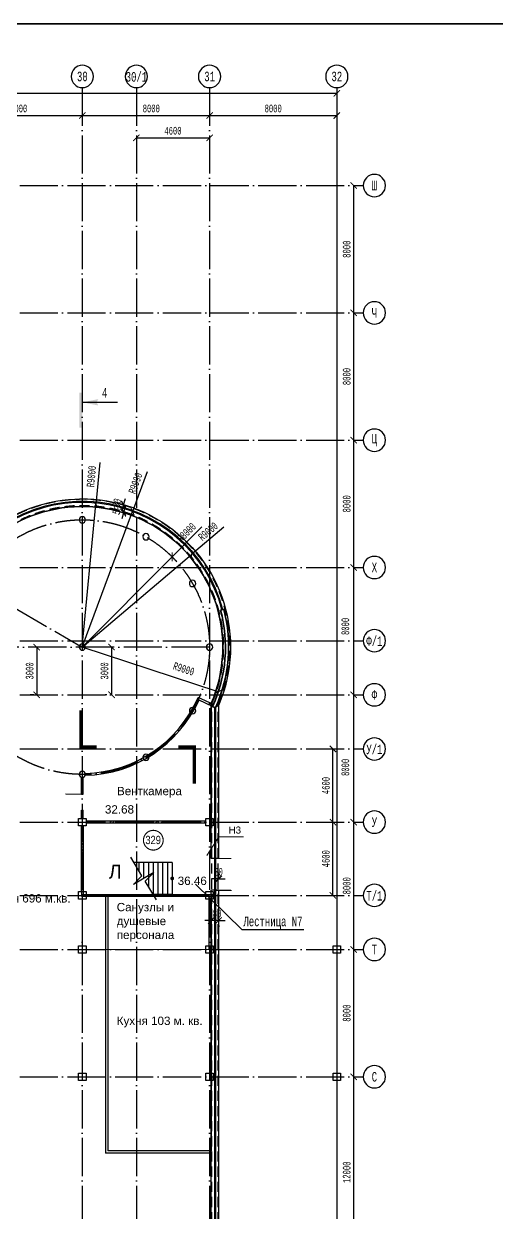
# Model space of a CAD drawing. Extents: x -4497 to 351150, y -50 to 322254.
# Drawn here: x 251087 to 280792, y 247575 to 322254 of the extents above; entities that cross this region are included whole.
import ezdxf
from ezdxf.enums import TextEntityAlignment as Align

# ---------------------------------------------------------------- set-up
doc = ezdxf.new("R2010")
doc.units = 0
doc.header["$LTSCALE"] = 100
doc.header["$PDMODE"] = 3
doc.linetypes.add('ACAD_ISO04W100', pattern=[30, 24, -3, 0, -3])
doc.linetypes.add('DASHED2', pattern=[9.525, 6.35, -3.175])
doc.layers.get('0').update_dxf_attribs({"linetype": 'CONTINUOUS'})
doc.layers.get('Defpoints').update_dxf_attribs({"linetype": 'CONTINUOUS'})
for name, color, linetype in [('ALUCOBOND', 2, 'CONTINUOUS'), ('axis', 40, 'CONTINUOUS'), ('brick', 12, 'CONTINUOUS'), ('COLON', 5, 'CONTINUOUS'), ('DOORS', 8, 'CONTINUOUS'), ('DRAW', 255, 'CONTINUOUS'), ('EEE', 7, 'CONTINUOUS'), ('fac', 170, 'CONTINUOUS'), ('Glass', 4, 'CONTINUOUS'), ('S', 2, 'CONTINUOUS'), ('Sanita', 4, 'CONTINUOUS'), ('TEXT', 2, 'CONTINUOUS'), ('WALL', 7, 'CONTINUOUS')]:
    doc.layers.add(name, color=color, linetype=linetype)
doc.layers.add('MONOLIT', color=7, linetype='CONTINUOUS', true_color=0x691639)
doc.layers.add('OBORUD', color=7, linetype='CONTINUOUS', true_color=0x83639d)
doc.styles.add('ARIEL-17.5', font='arial.ttf', dxfattribs={"height": 15})
doc.styles.add('MONOTXT1', font='monotxt1', dxfattribs={"width": 0.65, "height": 300})
doc.styles.add('ST_1', font='monotxt.shx', dxfattribs={"width": 0.65, "height": 600})
doc.styles.add('ST_2', font='monotxt.shx', dxfattribs={"width": 0.65, "height": 480})
doc.dimstyles.new('STY_DIM1', dxfattribs={"dimscale": 200, "dimtxt": 2.25, "dimasz": 2, "dimexe": 2, "dimexo": 2, "dimgap": 1, "dimtad": 1, "dimdec": 0, "dimzin": 0, "dimdsep": 46, "dimtxsty": 'ST_2', "dimblk1": 'ARCHTICK', "dimblk2": 'ARCHTICK', "dimsah": 1, "dimcen": 3, "dimclrd": 174, "dimclre": 174, "dimclrt": 174, "dimadec": 0, "dimazin": 0, "dimtfac": 1, "dimtdec": 0, "dimtix": 1, "dimtmove": 2, "dimatfit": 3, "dimldrblk": 'ARCHTICK', "dimfxl": 1, "dimtolj": 1, "dimtzin": 0, "dimarcsym": 0})

# ---------------------------------------------------------------- blocks, each defined once
blk = doc.blocks.new('_ARCHTICK')
at = {"color": 0, "linetype": 'ByBlock', "const_width": 0.15}
blk.add_lwpolyline([(-0.5, -0.5), (0.5, 0.5)], dxfattribs=at)
blk = doc.blocks.new('*D49')
at = {"layer": 'axis', "color": 174, "lineweight": -2}
blk.add_line((246769, 316488), (254769, 316488), dxfattribs=at)
at = {"layer": 'Defpoints', "color": 0}
for p in [(246769, 316488), (254769, 316488), (254769, 316488)]:
    blk.add_point(p, dxfattribs=at)
at = {"layer": 'axis', "color": 174, "lineweight": -2, "xscale": 400, "yscale": 400, "zscale": 400, "rotation": 180}
blk.add_blockref('_ARCHTICK', (246769, 316488), dxfattribs=at)
at = {"layer": 'axis', "color": 174, "lineweight": -2, "xscale": 400, "yscale": 400, "zscale": 400}
blk.add_blockref('_ARCHTICK', (254769, 316488), dxfattribs=at)
at = {"layer": 'axis', "color": 174, "insert": (250769, 316928), "char_height": 480, "attachment_point": 5, "style": 'ST_2'}
blk.add_mtext('\\A1;8000', dxfattribs=at)
blk = doc.blocks.new('*D50')
at = {"layer": 'axis', "color": 174, "lineweight": -2}
blk.add_line((254769, 316488), (262769, 316488), dxfattribs=at)
at = {"layer": 'Defpoints', "color": 0}
for p in [(254769, 316488), (262769, 316488), (262769, 316488)]:
    blk.add_point(p, dxfattribs=at)
at = {"layer": 'axis', "color": 174, "lineweight": -2, "xscale": 400, "yscale": 400, "zscale": 400, "rotation": 180}
blk.add_blockref('_ARCHTICK', (254769, 316488), dxfattribs=at)
at = {"layer": 'axis', "color": 174, "lineweight": -2, "xscale": 400, "yscale": 400, "zscale": 400}
blk.add_blockref('_ARCHTICK', (262769, 316488), dxfattribs=at)
at = {"layer": 'axis', "color": 174, "insert": (259107, 316928), "char_height": 480, "attachment_point": 5, "style": 'ST_2'}
blk.add_mtext('\\A1;8000', dxfattribs=at)
blk = doc.blocks.new('psw')
at = {"color": 7, "linetype": 'Continuous'}
blk.add_circle((0, -350), 350, dxfattribs=at)
at = {"color": 7, "linetype": 'Continuous', "style": 'MONOTXT1', "width": 0.65}
blk.add_attdef('99', text='', height=300, dxfattribs=at).set_placement((0, -350), align=Align.MIDDLE)
blk = doc.blocks.new('*D65')
at = {"layer": 'axis', "color": 174, "lineweight": -2}
blk.add_line((262769, 316488), (270769, 316488), dxfattribs=at)
at = {"layer": 'Defpoints', "color": 0}
for p in [(262769, 316488), (270769, 316488), (270769, 316488)]:
    blk.add_point(p, dxfattribs=at)
at = {"layer": 'axis', "color": 174, "lineweight": -2, "xscale": 400, "yscale": 400, "zscale": 400, "rotation": 180}
blk.add_blockref('_ARCHTICK', (262769, 316488), dxfattribs=at)
at = {"layer": 'axis', "color": 174, "lineweight": -2, "xscale": 400, "yscale": 400, "zscale": 400}
blk.add_blockref('_ARCHTICK', (270769, 316488), dxfattribs=at)
at = {"layer": 'axis', "color": 174, "insert": (266769, 316928), "char_height": 480, "attachment_point": 5, "style": 'ST_2'}
blk.add_mtext('\\A1;8000', dxfattribs=at)
blk = doc.blocks.new('*D68')
at = {"layer": 'Defpoints', "color": 0}
for p in [(260412, 288759), (254769, 283087)]:
    blk.add_point(p, dxfattribs=at)
at = {"layer": 'WALL', "color": 174, "lineweight": -2}
for p in [(262285, 290642), (254769, 283087)]:
    blk.add_line(p, (260412, 288759), dxfattribs=at)
at = {"layer": 'WALL', "color": 174, "lineweight": -2, "xscale": 400, "yscale": 400, "zscale": 400, "rotation": 225.1480227491629}
blk.add_blockref('_ARCHTICK', (260412, 288759), dxfattribs=at)
at = {"layer": 'WALL', "color": 174, "insert": (261318, 290294), "char_height": 480, "attachment_point": 5, "rotation": 45.14802, "style": 'ST_2'}
blk.add_mtext('\\A1;R8000', dxfattribs=at)
blk = doc.blocks.new('*D69')
at = {"layer": 'Defpoints', "color": 0}
for p in [(255615, 292047), (254769, 283087)]:
    blk.add_point(p, dxfattribs=at)
at = {"layer": 'WALL', "color": 174, "lineweight": -2}
for p in [(255865, 294692), (254769, 283087)]:
    blk.add_line(p, (255615, 292047), dxfattribs=at)
at = {"layer": 'WALL', "color": 174, "lineweight": -2, "xscale": 400, "yscale": 400, "zscale": 400, "rotation": 264.6075611104671}
blk.add_blockref('_ARCHTICK', (255615, 292047), dxfattribs=at)
at = {"layer": 'WALL', "color": 174, "insert": (255339, 293809), "char_height": 480, "attachment_point": 5, "rotation": 84.60756, "style": 'ST_2'}
blk.add_mtext('\\A1;R9000', dxfattribs=at)
blk = doc.blocks.new('*D81')
at = {"layer": 'axis', "color": 174, "lineweight": -2}
blk.add_line((258169, 315088), (262769, 315088), dxfattribs=at)
at = {"layer": 'Defpoints', "color": 0}
for p in [(258169, 315088), (262769, 315088), (262769, 315088)]:
    blk.add_point(p, dxfattribs=at)
at = {"layer": 'axis', "color": 174, "lineweight": -2, "xscale": 400, "yscale": 400, "zscale": 400, "rotation": 180}
blk.add_blockref('_ARCHTICK', (258169, 315088), dxfattribs=at)
at = {"layer": 'axis', "color": 174, "lineweight": -2, "xscale": 400, "yscale": 400, "zscale": 400}
blk.add_blockref('_ARCHTICK', (262769, 315088), dxfattribs=at)
at = {"layer": 'axis', "color": 174, "insert": (260469, 315528), "char_height": 480, "attachment_point": 5, "style": 'ST_2'}
blk.add_mtext('\\A1;4600', dxfattribs=at)
blk = doc.blocks.new('*D83')
at = {"layer": 'axis', "color": 174, "lineweight": -2}
blk.add_line((3024, 317888), (270769, 317888), dxfattribs=at)
at = {"layer": 'Defpoints', "color": 0}
for p in [(3024, 317888), (270769, 317888), (270769, 317888)]:
    blk.add_point(p, dxfattribs=at)
at = {"layer": 'axis', "color": 174, "lineweight": -2, "xscale": 400, "yscale": 400, "zscale": 400, "rotation": 180}
blk.add_blockref('_ARCHTICK', (3024, 317888), dxfattribs=at)
at = {"layer": 'axis', "color": 174, "lineweight": -2, "xscale": 400, "yscale": 400, "zscale": 400}
blk.add_blockref('_ARCHTICK', (270769, 317888), dxfattribs=at)
at = {"layer": 'axis', "color": 174, "insert": (136897, 318328), "char_height": 480, "attachment_point": 5, "style": 'ST_2'}
blk.add_mtext('\\A1;267745', dxfattribs=at)
blk = doc.blocks.new('*D87')
at = {"layer": 'Defpoints', "color": 0}
for p in [(256710, 283087), (256605, 280087), (256710, 280087)]:
    blk.add_point(p, dxfattribs=at)
at = {"layer": 'WALL', "color": 174, "lineweight": -2}
for p, q in [((256310, 283087), (256205, 283087)), ((256605, 283087), (256605, 280087)), ((256310, 280087), (256205, 280087))]:
    blk.add_line(p, q, dxfattribs=at)
at = {"layer": 'WALL', "color": 174, "lineweight": -2, "xscale": 400, "yscale": 400, "zscale": 400}
for p, rotation in [((256605, 283087), 90), ((256605, 280087), 270)]:
    blk.add_blockref('_ARCHTICK', p, dxfattribs=dict(at, rotation=rotation))
at = {"layer": 'WALL', "color": 174, "insert": (256165, 281587), "char_height": 480, "attachment_point": 5, "rotation": 90, "style": 'ST_2'}
blk.add_mtext('\\A1;3000', dxfattribs=at)
blk = doc.blocks.new('*D99')
at = {"layer": 'axis', "color": 174, "lineweight": -2}
for p, q in [((271833, 244087), (271833, 256087)), ((272233, 256087), (272233, 256087)), ((272233, 244087), (272233, 244087))]:
    blk.add_line(p, q, dxfattribs=at)
at = {"layer": 'Defpoints', "color": 0}
for p in [(271833, 256087), (271833, 256087), (271833, 244087)]:
    blk.add_point(p, dxfattribs=at)
at = {"layer": 'axis', "color": 174, "lineweight": -2, "xscale": 400, "yscale": 400, "zscale": 400}
for p, rotation in [((271833, 256087), 90), ((271833, 244087), 270)]:
    blk.add_blockref('_ARCHTICK', p, dxfattribs=dict(at, rotation=rotation))
at = {"layer": 'axis', "color": 174, "insert": (271393, 250087), "char_height": 480, "attachment_point": 5, "rotation": 90, "style": 'ST_2'}
blk.add_mtext('\\A1;12000', dxfattribs=at)
blk = doc.blocks.new('*D100')
at = {"layer": 'axis', "color": 174, "lineweight": -2}
for p, q in [((271833, 256087), (271833, 264087)), ((272233, 256087), (272233, 256087))]:
    blk.add_line(p, q, dxfattribs=at)
at = {"layer": 'Defpoints', "color": 0}
for p in [(271833, 264087), (271833, 264087), (271833, 256087)]:
    blk.add_point(p, dxfattribs=at)
at = {"layer": 'axis', "color": 174, "lineweight": -2, "xscale": 400, "yscale": 400, "zscale": 400}
for p, rotation in [((271833, 264087), 90), ((271833, 256087), 270)]:
    blk.add_blockref('_ARCHTICK', p, dxfattribs=dict(at, rotation=rotation))
at = {"layer": 'axis', "color": 174, "insert": (271393, 260087), "char_height": 480, "attachment_point": 5, "rotation": 90, "style": 'ST_2'}
blk.add_mtext('\\A1;8000', dxfattribs=at)
blk = doc.blocks.new('*D101')
at = {"layer": 'axis', "color": 174, "lineweight": -2}
blk.add_line((271833, 264087), (271833, 272087), dxfattribs=at)
at = {"layer": 'Defpoints', "color": 0}
for p in [(271833, 272087), (271833, 272087), (271833, 264087)]:
    blk.add_point(p, dxfattribs=at)
at = {"layer": 'axis', "color": 174, "lineweight": -2, "xscale": 400, "yscale": 400, "zscale": 400}
for p, rotation in [((271833, 272087), 90), ((271833, 264087), 270)]:
    blk.add_blockref('_ARCHTICK', p, dxfattribs=dict(at, rotation=rotation))
at = {"layer": 'axis', "color": 174, "insert": (271393, 268087), "char_height": 480, "attachment_point": 5, "rotation": 90, "style": 'ST_2'}
blk.add_mtext('\\A1;8000', dxfattribs=at)
blk = doc.blocks.new('*D102')
at = {"layer": 'axis', "color": 174, "lineweight": -2}
blk.add_line((271833, 272087), (271833, 280087), dxfattribs=at)
at = {"layer": 'Defpoints', "color": 0}
for p in [(271833, 280087), (271833, 280087), (271833, 272087)]:
    blk.add_point(p, dxfattribs=at)
at = {"layer": 'axis', "color": 174, "lineweight": -2, "xscale": 400, "yscale": 400, "zscale": 400}
for p, rotation in [((271833, 280087), 90), ((271833, 272087), 270)]:
    blk.add_blockref('_ARCHTICK', p, dxfattribs=dict(at, rotation=rotation))
at = {"layer": 'axis', "color": 174, "insert": (271309, 275528), "char_height": 480, "attachment_point": 5, "rotation": 90, "style": 'ST_2'}
blk.add_mtext('\\A1;8000', dxfattribs=at)
blk = doc.blocks.new('*D105')
at = {"layer": 'axis', "color": 174, "lineweight": -2}
blk.add_line((271833, 280087), (271833, 288087), dxfattribs=at)
at = {"layer": 'Defpoints', "color": 0}
for p in [(271833, 288087), (271833, 288087), (271833, 280087)]:
    blk.add_point(p, dxfattribs=at)
at = {"layer": 'axis', "color": 174, "lineweight": -2, "xscale": 400, "yscale": 400, "zscale": 400}
for p, rotation in [((271833, 288087), 90), ((271833, 280087), 270)]:
    blk.add_blockref('_ARCHTICK', p, dxfattribs=dict(at, rotation=rotation))
at = {"layer": 'axis', "color": 174, "insert": (271309, 284387), "char_height": 480, "attachment_point": 5, "rotation": 90, "style": 'ST_2'}
blk.add_mtext('\\A1;8000', dxfattribs=at)
blk = doc.blocks.new('psw1')
at = {"color": 7, "linetype": 'Continuous'}
blk.add_circle((-347, 1), 350, dxfattribs=at)
at = {"color": 7, "linetype": 'Continuous', "style": 'MONOTXT1', "width": 0.65}
blk.add_attdef('99', text='', height=300, dxfattribs=at).set_placement((-347, 1), align=Align.MIDDLE)
blk = doc.blocks.new('*D106')
at = {"layer": 'axis', "color": 174, "lineweight": -2}
blk.add_line((271833, 288087), (271833, 296087), dxfattribs=at)
at = {"layer": 'Defpoints', "color": 0}
for p in [(271833, 296087), (271833, 296087), (271833, 288087)]:
    blk.add_point(p, dxfattribs=at)
at = {"layer": 'axis', "color": 174, "lineweight": -2, "xscale": 400, "yscale": 400, "zscale": 400}
for p, rotation in [((271833, 296087), 90), ((271833, 288087), 270)]:
    blk.add_blockref('_ARCHTICK', p, dxfattribs=dict(at, rotation=rotation))
at = {"layer": 'axis', "color": 174, "insert": (271393, 292087), "char_height": 480, "attachment_point": 5, "rotation": 90, "style": 'ST_2'}
blk.add_mtext('\\A1;8000', dxfattribs=at)
blk = doc.blocks.new('*D107')
at = {"layer": 'axis', "color": 174, "lineweight": -2}
blk.add_line((271833, 296087), (271833, 304087), dxfattribs=at)
at = {"layer": 'Defpoints', "color": 0}
for p in [(271833, 304087), (271833, 304087), (271833, 296087)]:
    blk.add_point(p, dxfattribs=at)
at = {"layer": 'axis', "color": 174, "lineweight": -2, "xscale": 400, "yscale": 400, "zscale": 400}
for p, rotation in [((271833, 304087), 90), ((271833, 296087), 270)]:
    blk.add_blockref('_ARCHTICK', p, dxfattribs=dict(at, rotation=rotation))
at = {"layer": 'axis', "color": 174, "insert": (271393, 300087), "char_height": 480, "attachment_point": 5, "rotation": 90, "style": 'ST_2'}
blk.add_mtext('\\A1;8000', dxfattribs=at)
blk = doc.blocks.new('*D108')
at = {"layer": 'axis', "color": 174, "lineweight": -2}
blk.add_line((271833, 304087), (271833, 312087), dxfattribs=at)
at = {"layer": 'Defpoints', "color": 0}
for p in [(271833, 312087), (271833, 312087), (271833, 304087)]:
    blk.add_point(p, dxfattribs=at)
at = {"layer": 'axis', "color": 174, "lineweight": -2, "xscale": 400, "yscale": 400, "zscale": 400}
for p, rotation in [((271833, 312087), 90), ((271833, 304087), 270)]:
    blk.add_blockref('_ARCHTICK', p, dxfattribs=dict(at, rotation=rotation))
at = {"layer": 'axis', "color": 174, "insert": (271393, 308087), "char_height": 480, "attachment_point": 5, "rotation": 90, "style": 'ST_2'}
blk.add_mtext('\\A1;8000', dxfattribs=at)
blk = doc.blocks.new('*D116')
at = {"layer": 'axis', "color": 174, "lineweight": -2}
blk.add_line((270525, 267487), (270525, 272087), dxfattribs=at)
at = {"layer": 'Defpoints', "color": 0}
for p in [(270525, 272087), (270525, 272087), (270525, 267487)]:
    blk.add_point(p, dxfattribs=at)
at = {"layer": 'axis', "color": 174, "lineweight": -2, "xscale": 400, "yscale": 400, "zscale": 400}
for p, rotation in [((270525, 272087), 90), ((270525, 267487), 270)]:
    blk.add_blockref('_ARCHTICK', p, dxfattribs=dict(at, rotation=rotation))
at = {"layer": 'axis', "color": 174, "insert": (270085, 269787), "char_height": 480, "attachment_point": 5, "rotation": 90, "style": 'ST_2'}
blk.add_mtext('\\A1;4600', dxfattribs=at)
blk = doc.blocks.new('*D118')
at = {"layer": 'axis', "color": 174, "lineweight": -2}
blk.add_line((270525, 272087), (270525, 276687), dxfattribs=at)
at = {"layer": 'Defpoints', "color": 0}
for p in [(270525, 276687), (270525, 276687), (270525, 272087)]:
    blk.add_point(p, dxfattribs=at)
at = {"layer": 'axis', "color": 174, "lineweight": -2, "xscale": 400, "yscale": 400, "zscale": 400}
for p, rotation in [((270525, 276687), 90), ((270525, 272087), 270)]:
    blk.add_blockref('_ARCHTICK', p, dxfattribs=dict(at, rotation=rotation))
at = {"layer": 'axis', "color": 174, "insert": (270085, 274387), "char_height": 480, "attachment_point": 5, "rotation": 90, "style": 'ST_2'}
blk.add_mtext('\\A1;4600', dxfattribs=at)
blk = doc.blocks.new('*D157')
at = {"layer": 'Defpoints', "color": 0}
for p in [(261639, 288901), (254769, 283087)]:
    blk.add_point(p, dxfattribs=at)
at = {"layer": 'WALL', "color": 174, "lineweight": -2}
for p in [(263667, 290617), (254769, 283087)]:
    blk.add_line(p, (261639, 288901), dxfattribs=at)
at = {"layer": 'WALL', "color": 174, "lineweight": -2, "xscale": 400, "yscale": 400, "zscale": 400, "rotation": 220.241644157362}
blk.add_blockref('_ARCHTICK', (261639, 288901), dxfattribs=at)
at = {"layer": 'WALL', "color": 174, "insert": (262674, 290353), "char_height": 480, "attachment_point": 5, "rotation": 40.24164, "style": 'ST_2'}
blk.add_mtext('\\A1;R9000', dxfattribs=at)
blk = doc.blocks.new('*D293')
at = {"layer": 'Defpoints', "color": 0}
for p in [(257925, 291612), (254769, 283087)]:
    blk.add_point(p, dxfattribs=at)
at = {"layer": 'Glass', "color": 174, "lineweight": -2}
for p in [(258847, 294103), (254769, 283087)]:
    blk.add_line(p, (257925, 291612), dxfattribs=at)
at = {"layer": 'Glass', "color": 174, "lineweight": -2, "xscale": 400, "yscale": 400, "zscale": 400, "rotation": 249.6850362804013}
blk.add_blockref('_ARCHTICK', (257925, 291612), dxfattribs=at)
at = {"layer": 'Glass', "color": 174, "insert": (258112, 293385), "char_height": 480, "attachment_point": 5, "rotation": 69.68504, "style": 'ST_2'}
blk.add_mtext('\\A1;R9090', dxfattribs=at)
blk = doc.blocks.new('*D495')
at = {"layer": 'Defpoints', "color": 0}
for p in [(254769, 283087), (263320, 280280)]:
    blk.add_point(p, dxfattribs=at)
at = {"layer": 'Glass', "color": 174, "lineweight": -2}
blk.add_line((263320, 280280), (254769, 283087), dxfattribs=at)
at = {"layer": 'Glass', "color": 174, "lineweight": -2, "xscale": 400, "yscale": 400, "zscale": 400, "rotation": 341.8277757536995}
blk.add_blockref('_ARCHTICK', (263320, 280280), dxfattribs=at)
at = {"layer": 'Glass', "color": 174, "insert": (261147, 281713), "char_height": 480, "attachment_point": 5, "rotation": 341.82778, "style": 'ST_2'}
blk.add_mtext('\\A1;R9000', dxfattribs=at)
blk = doc.blocks.new('*D599')
at = {"layer": 'Defpoints', "color": 0}
for p in [(262869, 265988), (262869, 265905), (263349, 265988)]:
    blk.add_point(p, dxfattribs=at)
at = {"layer": 'MONOLIT', "color": 174, "lineweight": -2}
for p, q in [((262869, 265905), (262469, 265905)), ((263349, 265905), (262869, 265905)), ((263349, 265905), (263749, 265905)), ((262869, 265588), (262869, 265505)), ((263349, 265588), (263349, 265505))]:
    blk.add_line(p, q, dxfattribs=at)
at = {"layer": 'MONOLIT', "color": 174, "lineweight": -2, "xscale": 400, "yscale": 400, "zscale": 400}
blk.add_blockref('_ARCHTICK', (262869, 265905), dxfattribs=at)
at = {"layer": 'MONOLIT', "color": 174, "lineweight": -2, "xscale": 400, "yscale": 400, "zscale": 400, "rotation": 180}
blk.add_blockref('_ARCHTICK', (263349, 265905), dxfattribs=at)
at = {"layer": 'MONOLIT', "color": 174, "insert": (263109, 266345), "char_height": 480, "attachment_point": 5, "style": 'ST_2'}
blk.add_mtext('\\A1;480', dxfattribs=at)
blk = doc.blocks.new('*D600')
at = {"layer": 'Defpoints', "color": 0}
for p in [(263319, 268519), (263349, 268150), (263319, 268067)]:
    blk.add_point(p, dxfattribs=at)
at = {"layer": 'MONOLIT', "color": 174, "lineweight": -2}
for p, q in [((263319, 268467), (263319, 268919)), ((263349, 268550), (263349, 268919)), ((263319, 268519), (262919, 268519)), ((263349, 268519), (263319, 268519)), ((263349, 268519), (263749, 268519))]:
    blk.add_line(p, q, dxfattribs=at)
at = {"layer": 'MONOLIT', "color": 174, "lineweight": -2, "xscale": 400, "yscale": 400, "zscale": 400}
blk.add_blockref('_ARCHTICK', (263319, 268519), dxfattribs=at)
at = {"layer": 'MONOLIT', "color": 174, "lineweight": -2, "xscale": 400, "yscale": 400, "zscale": 400, "rotation": 180}
blk.add_blockref('_ARCHTICK', (263349, 268519), dxfattribs=at)
at = {"layer": 'MONOLIT', "color": 174, "insert": (263334, 268959), "char_height": 480, "attachment_point": 5, "style": 'ST_2'}
blk.add_mtext('\\A1;30', dxfattribs=at)
blk = doc.blocks.new('*D691')
at = {"layer": 'Defpoints', "color": 0}
for p in [(257362, 292034), (257404, 292022), (257396, 291993)]:
    blk.add_point(p, dxfattribs=at)
at = {"layer": 'MONOLIT', "color": 174, "lineweight": -2}
for p, q in [((257012, 292106), (256970, 292119)), ((257020, 292135), (256978, 292147)), ((257353, 292005), (257240, 291622)), ((257353, 292005), (257362, 292034)), ((257362, 292034), (257475, 292418))]:
    blk.add_line(p, q, dxfattribs=at)
at = {"layer": 'MONOLIT', "color": 174, "lineweight": -2, "xscale": 400, "yscale": 400, "zscale": 400}
for p, rotation in [((257353, 292005), 73.5689763771637), ((257362, 292034), 253.5689763771637)]:
    blk.add_blockref('_ARCHTICK', p, dxfattribs=dict(at, rotation=rotation))
at = {"layer": 'MONOLIT', "color": 174, "insert": (256935, 292144), "char_height": 480, "attachment_point": 5, "rotation": 73.56898, "style": 'ST_2'}
blk.add_mtext('\\A1;30', dxfattribs=at)
blk = doc.blocks.new('*D692')
at = {"layer": 'Defpoints', "color": 0}
for p in [(257366, 291532), (257392, 291524), (257406, 291572)]:
    blk.add_point(p, dxfattribs=at)
at = {"layer": 'MONOLIT', "color": 174, "lineweight": -2}
for p, q in [((257010, 291643), (256984, 291651)), ((257024, 291691), (256999, 291698)), ((257366, 291532), (257247, 291150)), ((257381, 291580), (257366, 291532)), ((257381, 291580), (257500, 291962))]:
    blk.add_line(p, q, dxfattribs=at)
at = {"layer": 'MONOLIT', "color": 174, "lineweight": -2, "xscale": 400, "yscale": 400, "zscale": 400}
for p, rotation in [((257366, 291532), 72.7339617601624), ((257381, 291580), 252.7339617601624)]:
    blk.add_blockref('_ARCHTICK', p, dxfattribs=dict(at, rotation=rotation))
at = {"layer": 'MONOLIT', "color": 174, "insert": (256953, 291686), "char_height": 480, "attachment_point": 5, "rotation": 72.73396, "style": 'ST_2'}
blk.add_mtext('\\A1;50', dxfattribs=at)
blk = doc.blocks.new('*D763')
at = {"layer": 'Defpoints', "color": 0}
for p in [(252798, 283087), (251900, 280087), (252125, 280087)]:
    blk.add_point(p, dxfattribs=at)
at = {"layer": 'fac', "color": 174, "lineweight": -2}
for p, q in [((252398, 283087), (251500, 283087)), ((251900, 283087), (251900, 280087)), ((251725, 280087), (251500, 280087))]:
    blk.add_line(p, q, dxfattribs=at)
at = {"layer": 'fac', "color": 174, "lineweight": -2, "xscale": 400, "yscale": 400, "zscale": 400}
for p, rotation in [((251900, 283087), 90), ((251900, 280087), 270)]:
    blk.add_blockref('_ARCHTICK', p, dxfattribs=dict(at, rotation=rotation))
at = {"layer": 'fac', "color": 174, "insert": (251460, 281587), "char_height": 480, "attachment_point": 5, "rotation": 90, "style": 'ST_2', "bg_fill": 3, "box_fill_scale": 1.1, "bg_fill_color": 256, "bg_fill_true_color": 13158600, "bg_fill_transparency": 7797}
blk.add_mtext('\\A1;3000', dxfattribs=at)

msp = doc.modelspace()

# ---------------------------------------------------------------- hatches: boundary and pattern name
at = {"layer": 'DRAW'}
h = msp.add_hatch(dxfattribs=at)
h.set_pattern_fill('ANSI32,_O', color=256, scale=40)
h.set_pattern_definition([(45, (-3600, 82000), (-269.4077, 269.4077), []), (45, (-3420.4, 82000), (-269.4077, 269.4077), [])])
h.paths.add_polyline_path([(262511.2, 272147.2), (255027.4, 272147.2, -0.057161), (255034.3, 272087.2, -0.057161), (255027.4, 272027.2), (262511.2, 272027.2, -0.057161), (262504.3, 272087.2, -0.057161)])
h.paths.add_polyline_path([(254829.3, 271829.1, -0.1146968), (254709.3, 271829.1), (254709.3, 267745.3, -0.1146968), (254829.3, 267745.3)])
h.paths.add_polyline_path([(259333.3, 267547.2), (255027.4, 267547.2, -0.057161), (255034.3, 267487.2, -0.057161), (255027.4, 267427.2), (259405.3, 267427.2)])
h.paths.add_polyline_path([(262511.2, 267547.2), (259333.3, 267547.2), (259405.3, 267427.2), (262511.2, 267427.2, -0.057161), (262504.3, 267487.2, -0.057161)])

# ---------------------------------------------------------------- linework, layer by layer
msp.add_lwpolyline([(260419.3, 267547.2), (259219.3, 267547.2)])
at = {"layer": 'ALUCOBOND', "lineweight": 35}
msp.add_line((262962.2, 279362.1), (263144.3, 279279.4), dxfattribs=at)
for points in [[(263462.6, 285416.5, -0.1738515), (262962.2, 279362.1)], [(263655.8, 285468.3, -0.1738515), (263144.3, 279279.4)]]:
    msp.add_lwpolyline(points, format="xyb", dxfattribs=at)
msp.add_lwpolyline([(263655.8, 285468.3), (263462.6, 285416.5)], dxfattribs=at)
at = {"layer": 'axis', "linetype": 'ACAD_ISO04W100'}
for p, q in [((254769.3, 318243.4), (254769.3, 84615.2)), ((258169.3, 318243.4), (258169.3, 84615.2)), ((262769.3, 318243.4), (262769.3, 84615.2)), ((-1176.8, 312087.2), (272433.1, 312087.2)), ((-1176.8, 304087.2), (272433.1, 304087.2)), ((-1176.8, 296087.2), (272433.1, 296087.2)), ((-1176.8, 288087.2), (272433.1, 288087.2)), ((247841.1, 287087.2), (254769.3, 283087.2)), ((-1176.8, 283487.2), (272433.1, 283487.2)), ((262769.3, 283087.2), (246769.3, 283087.2)), ((-1176.8, 280087.2), (272433.1, 280087.2)), ((-1176.8, 276687.2), (272433.1, 276687.2)), ((-1176.8, 272087.2), (272433.1, 272087.2)), ((-1176.8, 256087.2), (272433.1, 256087.2))]:
    msp.add_line(p, q, dxfattribs=at)
at = {"layer": 'axis', "color": 255}
msp.add_line((270769.3, 318243.4), (270769.3, 84615.2), dxfattribs=at)
at = {"layer": 'axis', "color": 6, "linetype": 'ACAD_ISO04W100'}
for p, q in [((-1176.8, 267487.2), (272433.1, 267487.2)), ((-1176.8, 264087.2), (272433.1, 264087.2))]:
    msp.add_line(p, q, dxfattribs=at)
at = {"layer": 'axis', "linetype": 'ACAD_ISO04W100'}
msp.add_circle((254769.3, 283087.2), 8000, dxfattribs=at)
at = {"layer": 'brick', "linetype": 'ACAD_ISO04W100'}
for p, q in [((263011.9, 279471.4), (262046.1, 279910.5)), ((262962.2, 279362.1), (262111.1, 279749.1))]:
    msp.add_line(p, q, dxfattribs=at)
at = {"layer": 'brick'}
for p, q in [((254709.3, 273842.2), (254709.3, 274896.4)), ((254829.3, 273842.2), (254829.3, 274896.4)), ((254709.3, 273842.2), (254829.3, 273842.2)), ((254709.3, 272322.2), (254709.3, 272842.2)), ((254709.3, 272842.2), (254829.3, 272842.2)), ((254829.3, 272322.2), (254829.3, 272842.2))]:
    msp.add_line(p, q, dxfattribs=at)
for points in [[(254709.3, 271837.2), (254709.3, 267427.2)], [(254829.3, 271837.2), (254829.3, 267547.2)], [(262519.3, 272147.2), (255019.3, 272147.2)], [(262519.3, 272027.2), (255019.3, 272027.2)], [(254709.3, 267427.2), (263084.3, 267427.2)], [(254829.3, 267547.2), (263084.3, 267547.2)]]:
    msp.add_lwpolyline(points, dxfattribs=at)
for radius, start, end in [(7940, 271.371603, 336.416427), (8060, 271.361354, 335.550463)]:
    msp.add_arc((254769.3, 283087.2), radius, start, end, dxfattribs=at)
at = {"layer": 'COLON', "lineweight": 30, "flags": 128}
for points in [[(254569.3, 291087.2, 1), (254969.3, 291087.2, 1)], [(258569.3, 290015.4, 1), (258969.3, 290015.4, 1)], [(261497.5, 287087.2, 1), (261897.5, 287087.2, 1)], [(254569.3, 283087.2, 1), (254969.3, 283087.2, 1)], [(262569.3, 283087.2, 1), (262969.3, 283087.2, 1)], [(261497.5, 279087.2, 1), (261897.5, 279087.2, 1)], [(258569.3, 276159, 1), (258969.3, 276159, 1)], [(254569.3, 275087.2, 1), (254969.3, 275087.2, 1)]]:
    msp.add_lwpolyline(points, format="xyb", close=True, dxfattribs=at)
at = {"layer": 'COLON', "color": 3, "lineweight": 30, "flags": 128}
for points in [[(254534.3, 272322.2), (255004.3, 272322.2), (255004.3, 271852.2), (254534.3, 271852.2), (254534.3, 272322.2)], [(262534.3, 272322.2), (263004.3, 272322.2), (263004.3, 271852.2), (262534.3, 271852.2), (262534.3, 272322.2)], [(254534.3, 267722.2), (255004.3, 267722.2), (255004.3, 267252.2), (254534.3, 267252.2), (254534.3, 267722.2)], [(262534.3, 267722.2), (263004.3, 267722.2), (263004.3, 267252.2), (262534.3, 267252.2), (262534.3, 267722.2)], [(254534.3, 264322.2), (255004.3, 264322.2), (255004.3, 263852.2), (254534.3, 263852.2), (254534.3, 264322.2)], [(262534.3, 264322.2), (263004.3, 264322.2), (263004.3, 263852.2), (262534.3, 263852.2), (262534.3, 264322.2)], [(270534.3, 264322.2), (271004.3, 264322.2), (271004.3, 263852.2), (270534.3, 263852.2), (270534.3, 264322.2)], [(254534.3, 256322.2), (255004.3, 256322.2), (255004.3, 255852.2), (254534.3, 255852.2), (254534.3, 256322.2)], [(262534.3, 256322.2), (263004.3, 256322.2), (263004.3, 255852.2), (262534.3, 255852.2), (262534.3, 256322.2)], [(270534.3, 256322.9), (271004.3, 256322.9), (271004.3, 255852.9), (270534.3, 255852.9), (270534.3, 256322.9)]]:
    msp.add_lwpolyline(points, dxfattribs=at)
at = {"layer": 'Defpoints', "color": 7}
for p, q in [((323680, 322253.7), (-4300, 322253.7)), ((-4300, 322253.7), (323680, 322253.7))]:
    msp.add_line(p, q, dxfattribs=at)
at = {"layer": 'DOORS', "flags": 128}
msp.add_lwpolyline([(254709.3, 273842.2, 70, 70, 0), (253709.3, 273842.2, 0, 0, 0), (254709.3, 272842.2, 0, 0, 0)], format="xyseb", dxfattribs=at)
at = {"layer": 'EEE', "linetype": 'Continuous', "const_width": 70}
msp.add_lwpolyline([(258612.8, 270950.5, 1), (259851.9, 270950.5, 1)], format="xyb", close=True, dxfattribs=at)
at = {"layer": 'Glass'}
for p, q in [((263084.3, 279279.4), (263084.3, 269752.2)), ((263144.3, 279279.4), (263084.3, 279279.4)), ((263144.3, 279279.4), (263144.3, 269752.2)), ((263144.3, 269802.2), (263084.3, 269802.2)), ((263084.3, 269752.2), (263084.3, 211298.4)), ((263144.3, 269752.2), (263144.3, 211298.4)), ((263144.3, 267802.2), (263084.3, 267802.2))]:
    msp.add_line(p, q, dxfattribs=at)
msp.add_lwpolyline([(263144.3, 267802.2, 70, 70, 0), (264144.3, 267802.2, 0, 0, 0), (263144.3, 268802.2, 0, 0, 0), (264144.3, 269802.2, 70, 70, 0), (263144.3, 269802.2, 70, 70, 0)], format="xyseb", dxfattribs=at)
for radius, end in [(9150, 221.183298), (9090, 222.022092)]:
    msp.add_arc((254769.3, 283087.2), radius, 14.999995, end, dxfattribs=at)
at = {"layer": 'MONOLIT', "color": 255, "linetype": 'DASHED2'}
for p, q in [((262918.8, 191702.2), (262918.8, 279547.6)), ((263318.8, 191702.2), (263318.8, 279465.4))]:
    msp.add_line(p, q, dxfattribs=at)
at = {"layer": 'MONOLIT'}
for p, q in [((263349.3, 269802.2), (262869.3, 269802.2)), ((263349.3, 267802.2), (262869.3, 267802.2))]:
    msp.add_line(p, q, dxfattribs=at)
for points in [[(247496.3, 277267.2, -1.7599738), (263349.3, 279460.5)], [(248575.2, 276787.2, -1.9011238), (262869.3, 279559.1, -0.1697485)]]:
    msp.add_lwpolyline(points, format="xyb", dxfattribs=at)
for points in [[(262869.3, 269802.2), (262869.3, 279559.1)], [(263349.3, 269802.2), (263349.3, 279460.5)], [(262869.3, 211298.4), (262869.3, 267802.2)], [(263349.3, 211298.4), (263349.3, 267802.2)]]:
    msp.add_lwpolyline(points, dxfattribs=at)
at = {"layer": 'MONOLIT', "color": 255, "linetype": 'DASHED2'}
for radius, start, end in [(9285, 337.041605, 219.05371), (8885, 336.523314, 224.70308)]:
    msp.add_arc((254769.3, 283087.2), radius, start, end, dxfattribs=at)
at = {"layer": 'OBORUD'}
for p, q in [((262869.3, 279559.1), (262869.3, 272332.6)), ((254709.3, 267745.3), (254709.3, 271837.2)), ((262519.3, 272147.2), (255019.3, 272147.2)), ((262869.3, 272332.6), (262869.3, 272309.2)), ((256219.3, 267427.2), (255027.4, 267427.2)), ((256219.3, 267427.2), (256219.3, 251277.2)), ((256369.3, 267427.2), (256369.3, 251427.2)), ((256369.3, 267427.2), (262527.8, 267427.2)), ((262869.3, 267262.5), (262869.3, 267222.2)), ((262869.3, 267222.2), (262869.3, 251427.2)), ((262869.3, 251277.2), (256219.3, 251277.2)), ((262869.3, 251427.2), (256369.3, 251427.2)), ((262869.3, 244322.2), (262869.3, 251277.2))]:
    msp.add_line(p, q, dxfattribs=at)
msp.add_arc((254769.3, 283087.2), 8835, 336.463759, 225.485614, dxfattribs=at)
at = {"layer": 'Sanita', "const_width": 70}
msp.add_lwpolyline([(254769.3, 264087.2), (262731.4, 264087.2), (262731.4, 267487.2), (254769.3, 267487.2)], close=True, dxfattribs=at)
at = {"layer": 'TEXT', "color": 6, "linetype": 'Continuous', "lineweight": 20}
msp.add_lwpolyline([(262603.6, 269996.9), (263341.2, 271170.1), (264901.2, 271170.1)], dxfattribs=at)
at = {"layer": 'TEXT', "flags": 128}
msp.add_lwpolyline([(261875.7, 268198), (264804.5, 265345.2), (268704.5, 265345.2)], dxfattribs=at)
at = {"layer": 'WALL', "color": 255}
msp.add_line((254774.4, 298469.2), (256974.4, 298469.2), dxfattribs=at)
at = {"layer": 'WALL'}
for p, q in [((258319.3, 269547.2), (258319.3, 269047.2)), ((258619.3, 269547.2), (258619.3, 268547.2)), ((258919.3, 269547.2), (258919.3, 268047.2)), ((259219.3, 269547.2), (259219.3, 267547.2)), ((259519.3, 269547.2), (259519.3, 267547.2)), ((259819.3, 269547.2), (259819.3, 267547.2)), ((260119.3, 269547.2), (260119.3, 267547.2)), ((260419.3, 269547.2), (260419.3, 267547.2))]:
    msp.add_line(p, q, dxfattribs=at)
at = {"layer": 'WALL', "color": 255, "flags": 128}
for points in [[(255671.6, 276807.6, 200, 200, 0), (254671.6, 276807.6, 200, 200, 0), (254671.6, 279107.6, 0, 0, 0)], [(260806.8, 276807.6, 200, 200, 0), (261806.8, 276807.6, 200, 200, 0), (261806.8, 274507.9, 0, 0, 0)]]:
    msp.add_lwpolyline(points, format="xyseb", dxfattribs=at)
at = {"layer": 'WALL'}
for points in [[(259425.1, 267204.2), (258722.2, 268375.7), (259259.3, 268931.2), (257979.3, 268163.1), (258516.4, 268718.7), (257813.5, 269890.2)], [(260419.3, 269547.2), (258019.3, 269547.2)]]:
    msp.add_lwpolyline(points, dxfattribs=at)
msp.add_lwpolyline([(260419.3, 268547.2, 0, 0, 0), (259860.2, 268547.2, 240, 0, 0), (258860.2, 268547.2, 0, 0, 0)], format="xyseb", dxfattribs=at)
at = {"layer": 'WALL', "const_width": 120}
msp.add_lwpolyline([(260479.3, 268547.2, -1), (260359.3, 268547.2, -1)], format="xyb", close=True, dxfattribs=at)
at = {"layer": 'WALL', "color": 255}
for points in [[(254774.4, 299069.2), (254574.4, 299069.2), (254774.4, 296869.2), (254574.4, 296869.2)], [(254774.4, 298469.2), (255774.4, 298269.2), (255774.4, 298669.2), (255674.4, 298469.2)]]:
    msp.add_solid(points, dxfattribs=at)

# ---------------------------------------------------------------- block references
at = {"layer": 'axis', "linetype": 'ACAD_ISO04W100'}
ref = msp.add_blockref('psw', (254769.3, 318243.4), dxfattribs=dict(at, xscale=-2, yscale=2, zscale=2, rotation=180))
ref.add_attrib('99', '30', dxfattribs={"layer": '0', "color": 7, "linetype": 'Continuous', "height": 600, "style": 'MONOTXT1', "width": 0.65}).set_placement((254769.3, 318943.4), align=Align.MIDDLE)
ref = msp.add_blockref('psw', (258169.3, 318243.4), dxfattribs=dict(at, xscale=-2, yscale=2, zscale=2, rotation=180))
ref.add_attrib('99', '30/1', dxfattribs={"layer": '0', "color": 7, "linetype": 'Continuous', "height": 600, "style": 'MONOTXT1', "width": 0.65}).set_placement((258169.3, 318943.4), align=Align.MIDDLE)
ref = msp.add_blockref('psw', (262769.3, 318243.4), dxfattribs=dict(at, xscale=-2, yscale=2, zscale=2, rotation=180))
ref.add_attrib('99', '31', dxfattribs={"layer": '0', "color": 7, "linetype": 'Continuous', "height": 600, "style": 'MONOTXT1', "width": 0.65}).set_placement((262769.3, 318943.4), align=Align.MIDDLE)
ref = msp.add_blockref('psw', (270769.3, 318243.4), dxfattribs=dict(at, xscale=-2, yscale=2, zscale=2, rotation=180))
ref.add_attrib('99', '32', dxfattribs={"layer": '0', "color": 7, "linetype": 'Continuous', "height": 600, "style": 'MONOTXT1', "width": 0.65}).set_placement((270769.3, 318943.4), align=Align.MIDDLE)
ref = msp.add_blockref('psw1', (272439, 312084.7), dxfattribs=dict(at, xscale=-2, yscale=2, zscale=2))
ref.add_attrib('99', 'Ш', dxfattribs={"layer": '0', "color": 7, "linetype": 'Continuous', "height": 600, "style": 'MONOTXT1', "width": 0.65}).set_placement((273133.1, 312087.2), align=Align.MIDDLE)
ref = msp.add_blockref('psw1', (272439, 304084.7), dxfattribs=dict(at, xscale=-2, yscale=2, zscale=2))
ref.add_attrib('99', 'Ч', dxfattribs={"layer": '0', "color": 7, "linetype": 'Continuous', "height": 600, "style": 'MONOTXT1', "width": 0.65}).set_placement((273133.1, 304087.2), align=Align.MIDDLE)
ref = msp.add_blockref('psw1', (272439, 296084.7), dxfattribs=dict(at, xscale=-2, yscale=2, zscale=2))
ref.add_attrib('99', 'Ц', dxfattribs={"layer": '0', "color": 7, "linetype": 'Continuous', "height": 600, "style": 'MONOTXT1', "width": 0.65}).set_placement((273133.1, 296087.2), align=Align.MIDDLE)
ref = msp.add_blockref('psw1', (272439, 288084.7), dxfattribs=dict(at, xscale=-2, yscale=2, zscale=2))
ref.add_attrib('99', 'Х', dxfattribs={"layer": '0', "color": 7, "linetype": 'Continuous', "height": 600, "style": 'MONOTXT1', "width": 0.65}).set_placement((273133.1, 288087.2), align=Align.MIDDLE)
ref = msp.add_blockref('psw1', (272439, 283484.7), dxfattribs=dict(at, xscale=-2, yscale=2, zscale=2))
ref.add_attrib('99', 'Ф/1', dxfattribs={"layer": '0', "color": 7, "linetype": 'Continuous', "height": 600, "style": 'MONOTXT1', "width": 0.65}).set_placement((273133.1, 283487.2), align=Align.MIDDLE)
ref = msp.add_blockref('psw1', (272439, 280084.7), dxfattribs=dict(at, xscale=-2, yscale=2, zscale=2))
ref.add_attrib('99', 'Ф', dxfattribs={"layer": '0', "color": 7, "linetype": 'Continuous', "height": 600, "style": 'MONOTXT1', "width": 0.65}).set_placement((273133.1, 280087.2), align=Align.MIDDLE)
ref = msp.add_blockref('psw1', (272439, 276684.7), dxfattribs=dict(at, xscale=-2, yscale=2, zscale=2))
ref.add_attrib('99', 'У/1', dxfattribs={"layer": '0', "color": 7, "linetype": 'Continuous', "height": 600, "style": 'MONOTXT1', "width": 0.65}).set_placement((273133.1, 276687.2), align=Align.MIDDLE)
ref = msp.add_blockref('psw1', (272439, 272084.7), dxfattribs=dict(at, xscale=-2, yscale=2, zscale=2))
ref.add_attrib('99', 'У', dxfattribs={"layer": '0', "color": 7, "linetype": 'Continuous', "height": 600, "style": 'MONOTXT1', "width": 0.65}).set_placement((273133.1, 272087.2), align=Align.MIDDLE)
ref = msp.add_blockref('psw1', (272439, 267484.7), dxfattribs=dict(at, xscale=-2, yscale=2, zscale=2))
ref.add_attrib('99', 'Т/1', dxfattribs={"layer": '0', "color": 7, "linetype": 'Continuous', "height": 600, "style": 'MONOTXT1', "width": 0.65}).set_placement((273133.1, 267487.2), align=Align.MIDDLE)
ref = msp.add_blockref('psw1', (272439, 264084.7), dxfattribs=dict(at, xscale=-2, yscale=2, zscale=2))
ref.add_attrib('99', 'Т', dxfattribs={"layer": '0', "color": 7, "linetype": 'Continuous', "height": 600, "style": 'MONOTXT1', "width": 0.65}).set_placement((273133.1, 264087.2), align=Align.MIDDLE)
ref = msp.add_blockref('psw1', (272439, 256084.7), dxfattribs=dict(at, xscale=-2, yscale=2, zscale=2))
ref.add_attrib('99', 'С', dxfattribs={"layer": '0', "color": 7, "linetype": 'Continuous', "height": 600, "style": 'MONOTXT1', "width": 0.65}).set_placement((273133.1, 256087.2), align=Align.MIDDLE)

# ---------------------------------------------------------------- texts
at = {"layer": 'EEE', "linetype": 'Continuous', "lineweight": 20, "style": 'ARIEL-17.5', "width": 0.8}
msp.add_text('329', height=523.25, dxfattribs=at).set_placement((259221.1, 270967.2), align=Align.MIDDLE)
at = {"layer": 'S', "linetype": 'Continuous', "lineweight": 20, "style": 'ARIEL-17.5'}
for s, p in [('Венткамера', (258990.7, 273779.5)), ('32.68', (257104.9, 272625.8)), ('36.46', (261679.8, 268139.2))]:
    msp.add_text(s, height=523.25, dxfattribs=at).set_placement(p, align=Align.CENTER)
at = {"layer": 'S', "linetype": 'Continuous', "lineweight": 20, "char_height": 523.25, "attachment_point": 1, "style": 'ARIEL-17.5'}
for s, insert, width in [('Ресторан 696 м.кв.', (247573.6, 267559.6), 6524.25), ('Санузлы и душевые персонала', (256931.7, 267009.9), 5837.593), ('Кухня 103 м. кв.', (256931.7, 259863.6), 5837.593)]:
    msp.add_mtext(s, dxfattribs=dict(at, insert=insert, width=width))
at = {"layer": 'TEXT', "color": 6, "linetype": 'Continuous', "lineweight": 20, "style": 'ARIEL-17.5', "width": 0.998875}
msp.add_text(' Н3', height=441.49, dxfattribs=at).set_placement((264271, 271370.1), align=Align.CENTER)
at = {"layer": 'TEXT', "color": 5, "linetype": 'Continuous', "lineweight": 20, "style": 'ARIEL-17.5', "width": 0.998875}
msp.add_text('Л', height=883, dxfattribs=at).set_placement((256832.2, 268535.3), align=Align.CENTER)
at = {"layer": 'TEXT', "style": 'ST_1', "width": 0.65}
msp.add_text('Лестница N7', height=600, dxfattribs=at).set_placement((266754.5, 265545.2), align=Align.CENTER)
at = {"layer": 'WALL', "color": 255, "style": 'ST_1', "width": 0.65}
msp.add_text('4', height=600, dxfattribs=at).set_placement((256174.4, 299069.2), align=Align.MIDDLE_CENTER)

# ---------------------------------------------------------------- dimensions: what is measured, and where the dimension line sits
at = {"layer": 'axis'}
for p1, p2, picture, middle in [((3024.3, 317888.4), (270769.3, 317888.4), '*D83', (136896.8, 318328.4)), ((246769.3, 316488.4), (254769.3, 316488.4), '*D49', (250769.3, 316928.4)), ((262769.3, 316488.4), (270769.3, 316488.4), '*D65', (266769.3, 316928.4)), ((258169.3, 315088.4), (262769.3, 315088.4), '*D81', (260469.3, 315528.4))]:
    dim = msp.add_aligned_dim(p1=p1, p2=p2, distance=0, dimstyle='STY_DIM1', override={"dimscale": 200, "dimtxt": 450}, dxfattribs=at)
    dim.commit()
    dim.dimension.update_dxf_attribs({"geometry": picture, "text_midpoint": middle})
for base, p1, p2, angle, picture, middle, dimtype in [((262769.3, 316488.4), (254769.3, 316488.4), (262769.3, 316488.4), 0, '*D50', (259106.8, 316928.4), 161), ((271833.1, 288087.2), (271833.1, 280087.2), (271833.1, 288087.2), 90, '*D105', (271308.5, 284386.9), 160), ((271833.1, 280087.2), (271833.1, 272087.2), (271833.1, 280087.2), 90, '*D102', (271308.5, 275528), 160)]:
    dim = msp.add_linear_dim(base=base, p1=p1, p2=p2, angle=angle, dimstyle='STY_DIM1', override={"dimscale": 200, "dimtxt": 450}, dxfattribs=at)
    dim.commit()
    dim.dimension.update_dxf_attribs({"geometry": picture, "text_midpoint": middle, "dimtype": dimtype})
for base, p1, p2, picture, middle in [((271833.1, 312087.2), (271833.1, 304087.2), (271833.1, 312087.2), '*D108', (271393.1, 308087.2)), ((271833.1, 304087.2), (271833.1, 296087.2), (271833.1, 304087.2), '*D107', (271393.1, 300087.2)), ((271833.1, 296087.2), (271833.1, 288087.2), (271833.1, 296087.2), '*D106', (271393.1, 292087.2)), ((270525.2, 276687.2), (270525.2, 272087.2), (270525.2, 276687.2), '*D118', (270085.2, 274387.2)), ((270525.2, 272087.2), (270525.2, 267487.2), (270525.2, 272087.2), '*D116', (270085.2, 269787.2)), ((271833.1, 272087.2), (271833.1, 264087.2), (271833.1, 272087.2), '*D101', (271393.1, 268087.2)), ((271833.1, 264087.2), (271833.1, 256087.2), (271833.1, 264087.2), '*D100', (271393.1, 260087.2)), ((271833.1, 256087.2), (271833.1, 244087.2), (271833.1, 256087.2), '*D99', (271393.1, 250087.2))]:
    dim = msp.add_linear_dim(base=base, p1=p1, p2=p2, angle=90, dimstyle='STY_DIM1', override={"dimscale": 200, "dimtxt": 450}, dxfattribs=at)
    dim.commit()
    dim.dimension.update_dxf_attribs({"geometry": picture, "text_midpoint": middle})
at = {"layer": 'Glass'}
dim = msp.add_radius_dim(center=(254769.3, 283087.2), mpoint=(257925.2, 291611.8), dimstyle='STY_DIM1', override={"dimscale": 200, "dimtxt": 450, "dimexo": 0, "dimdle": 2, "dimadec": 2}, dxfattribs=at)
dim.commit()
dim.dimension.update_dxf_attribs({"geometry": '*D293', "text_midpoint": (258112.5, 293385)})
dim = msp.add_radius_dim(center=(254769.3, 283087.2), mpoint=(263320.4, 280280.3), dimstyle='STY_DIM1', dxfattribs=at)
dim.commit()
dim.dimension.update_dxf_attribs({"geometry": '*D495', "text_midpoint": (261147, 281713), "dimtype": 164})
at = {"layer": 'MONOLIT', "color": 255}
for p1, p2, distance, picture, middle in [((257395.7, 291993), (257404.1, 292021.8), 44.2, '*D691', (256935.5, 292144.3)), ((257406.4, 291571.8), (257391.6, 291524), -26.9, '*D692', (256953.2, 291686.5))]:
    dim = msp.add_aligned_dim(p1=p1, p2=p2, distance=distance, dimstyle='STY_DIM1', dxfattribs=at)
    dim.commit()
    dim.dimension.update_dxf_attribs({"geometry": picture, "text_midpoint": middle})
at = {"layer": 'MONOLIT'}
for base, p1, p2, picture, middle in [((263318.8082, 268518.8724), (263349.2991, 268150.0831), (263318.8082, 268067.221), '*D600', (263334.0536, 268958.8724)), ((262869.3, 265905), (263349.3, 265988.1), (262869.3, 265988.1), '*D599', (263109.3, 266345))]:
    dim = msp.add_linear_dim(base=base, p1=p1, p2=p2, dimstyle='STY_DIM1', dxfattribs=at)
    dim.commit()
    dim.dimension.update_dxf_attribs({"geometry": picture, "text_midpoint": middle})
at = {"layer": 'WALL'}
for mpoint, override, picture, middle in [((255615.1, 292047.3), {"dimscale": 200, "dimtxt": 450, "dimfxl": 0.18}, '*D69', (255339.4, 293809)), ((261639.2, 288901.3), {"dimscale": 200, "dimtxt": 450, "dimexo": 0, "dimdle": 2, "dimadec": 2, "dimfxl": 0.18}, '*D157', (262674, 290353.5)), ((260411.5, 288758.6), {"dimscale": 200, "dimtxt": 450, "dimfxl": 0.18}, '*D68', (261318.3, 290294))]:
    dim = msp.add_radius_dim(center=(254769.3, 283087.2), mpoint=mpoint, dimstyle='STY_DIM1', override=override, dxfattribs=at)
    dim.commit()
    dim.dimension.update_dxf_attribs({"geometry": picture, "text_midpoint": middle})
dim = msp.add_linear_dim(base=(256605.1, 280087.2), p1=(256709.7, 283087.2), p2=(256709.7, 280087.2), angle=90, dimstyle='STY_DIM1', override={"dimscale": 200, "dimtxt": 450, "dimfxl": 0.18}, dxfattribs=at)
dim.commit()
dim.dimension.update_dxf_attribs({"geometry": '*D87', "text_midpoint": (256165.1, 281587.2)})

# ---------------------------------------------------------------- next in the draw order: dimensions: what is measured, and where the dimension line sits
at = {"layer": 'fac'}
dim = msp.add_linear_dim(base=(251900.5, 280087.2), p1=(252797.8, 283087.2), p2=(252124.8, 280087.2), angle=90, dimstyle='STY_DIM1', override={"dimtxt": 480, "dimtfill": 1, "dimarcsym": 1}, dxfattribs=at)
dim.commit()
dim.dimension.update_dxf_attribs({"geometry": '*D763', "text_midpoint": (251460.5, 281587.2)})

doc.saveas('drawing.dxf')
